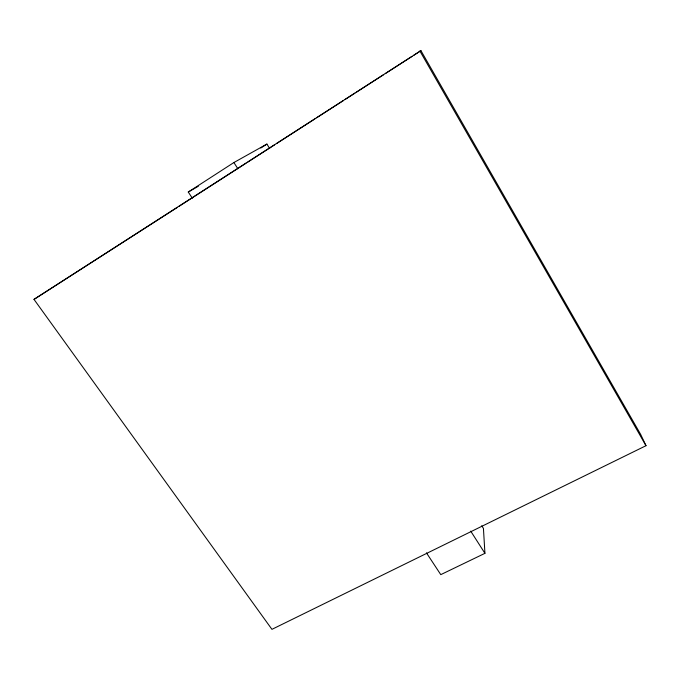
<?xml version="1.0" encoding="UTF-8"?>
<svg xmlns="http://www.w3.org/2000/svg" width="680" height="680" viewBox="0 0 680 680"><rect width="100%" height="100%" fill="white"/><g stroke="black" fill="none" stroke-linecap="round" stroke-linejoin="round"><path stroke-width="1.02" d="M192.329 198.203L188.267 192.032L233.894 162.537L266.9 144.075L269.679 148.512M260.788 148.019L266.9 144.075M34 299.387L420.928 50.651L640.688 434.469L646 445.697L271.94 629.348L34 299.387L177.446 207.349M179.231 206.202L246.118 163.157M247.902 162.01L274.661 144.789M276.445 143.642L314.789 118.957M316.574 117.81L343.332 100.589M345.117 99.441L354.926 93.126M356.711 91.978L383.469 74.766M385.254 73.61L412.003 56.397M413.788 55.25L420.928 50.651M188.267 192.032L198.331 186.252M481.738 525.767L483.438 528.437L484.933 553.333L440.776 574.642L426.462 552.874M470.721 531.131L484.933 553.333M233.894 162.537L237.864 168.742M419.883 51.008L646 445.697"/></g></svg>
